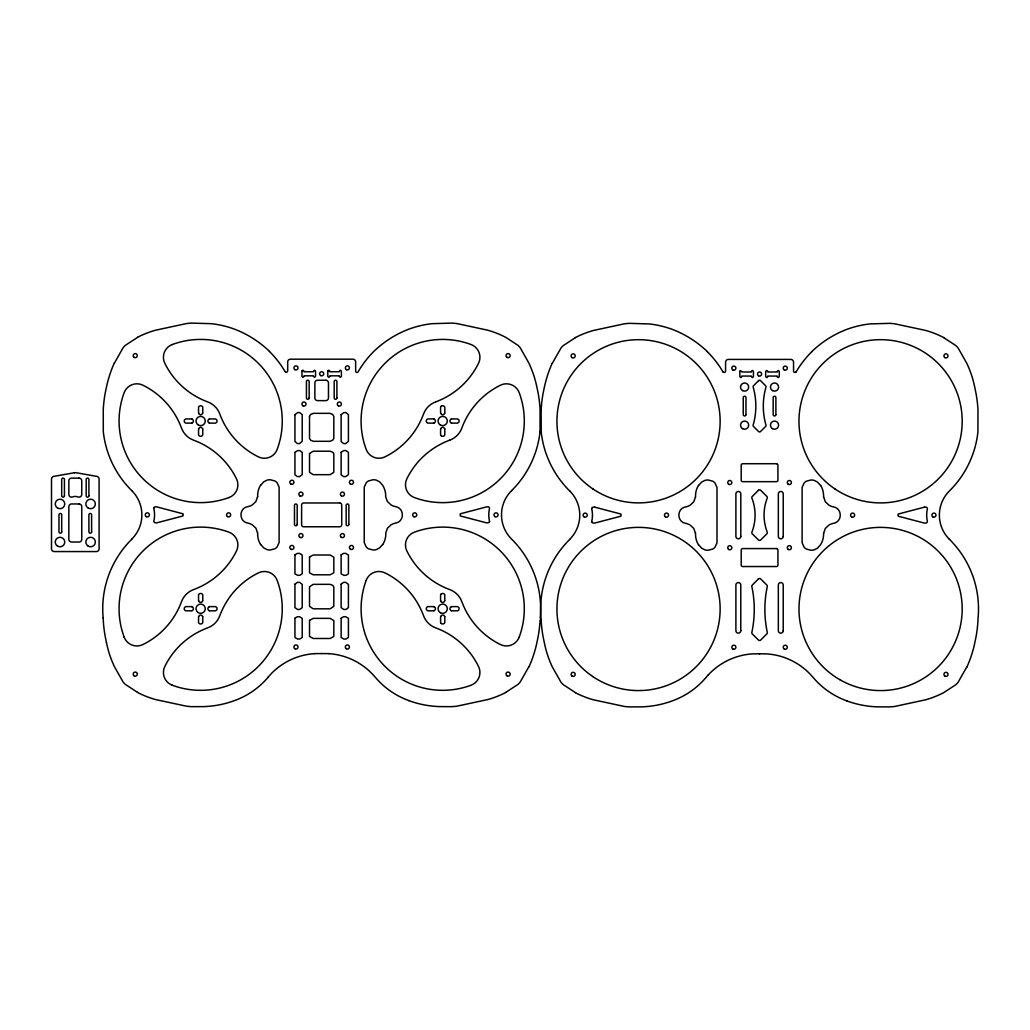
<?xml version="1.0" encoding="UTF-8"?>
<svg xmlns="http://www.w3.org/2000/svg" width="1030" height="1030" viewBox="0 0 1030 1030"><rect width="100%" height="100%" fill="white"/><g stroke="black" fill="none" stroke-linecap="round" stroke-linejoin="round"><path stroke-width="1.5" d="M540.184 618.167L540.196 617.897A97.953 97.953 0 0 0 511.614 539.115A34.145 34.145 0 0 1 511.601 490.615M541.149 409.901L541.214 432.059A97.889 97.889 0 0 0 569.629 490.872M540.093 619.97L540.081 620.099A131.132 131.132 0 0 1 538.227 636.167L536.9 642.63A120.33 120.33 0 0 1 529.047 666.732M257.539 496.846L255.891 501.571L252.311 504.906A13.364 13.364 0 0 1 247.87 506.631C238.715 508.073 238.715 521.669 247.87 523.111A13.364 13.364 0 0 1 252.311 524.849L255.891 528.184L257.539 532.896M695.43 497.104L693.782 501.816L690.203 505.151A13.364 13.364 0 0 1 685.761 506.889C676.607 508.331 676.607 521.927 685.761 523.369A13.364 13.364 0 0 1 690.203 525.094L693.782 528.429L695.43 533.154M823.704 533.154L825.339 528.429L828.918 525.094A13.364 13.364 0 0 1 833.36 523.369C842.527 521.927 842.527 508.331 833.36 506.889A13.364 13.364 0 0 1 828.918 505.151L825.339 501.816L823.704 497.104M540.029 431.802L540.081 409.644A131.132 131.132 0 0 0 538.227 393.589L536.9 387.113A133.694 133.694 0 0 0 534.325 377.096A111.073 111.073 0 0 0 528.892 363.088L520.189 347.689A25.428 25.428 0 0 0 517.974 345.333L505.807 337.377A93.653 93.653 0 0 0 487.744 330.205L456.972 323.575A72.358 72.358 0 0 0 451.835 323.098L431.905 323.69A98.005 98.005 0 0 0 408.936 329.111A104.03 104.03 0 0 0 373.787 351.449A97.889 97.889 0 0 0 358.26 371.611A1.365 1.365 0 0 1 355.646 370.877L355.646 361.891A2.717 2.717 0 0 0 352.93 359.174L290.409 359.174A2.717 2.717 0 0 0 287.692 361.891L287.692 370.877A1.365 1.365 0 0 1 285.156 371.56M591.684 521.631L592.417 522.854L594.477 523.137L620.279 516.378A2.627 2.627 0 0 0 620.948 516.107L621.064 514.227A2.511 2.511 0 0 0 620.279 513.88L594.761 507.172M114.433 363.075L123.149 347.689A25.428 25.428 0 0 1 125.377 345.333L137.544 337.377M552.325 363.32L561.041 347.934A25.428 25.428 0 0 1 563.268 345.591L575.435 337.634M528.905 666.68L520.189 682.066A25.428 25.428 0 0 1 517.974 684.409L505.807 692.366M966.797 666.925L958.08 682.311A25.428 25.428 0 0 1 955.866 684.667L943.699 692.624A93.653 93.653 0 0 1 925.635 699.795L894.864 706.425A72.358 72.358 0 0 1 889.727 706.902L877.805 706.863A97.953 97.953 0 0 1 846.724 700.864M260.693 485.233L263.757 481.821L267.028 480.147A9.193 9.193 0 0 1 270.427 479.787L274.894 480.959A8.111 8.111 0 0 1 277.186 482.916L279.104 487.177L279.104 542.578L277.186 546.84A8.111 8.111 0 0 1 274.894 548.797L270.427 549.956A9.193 9.193 0 0 1 267.028 549.595L263.757 547.921L260.693 544.51M382.658 544.51L379.581 547.921L376.323 549.595A9.193 9.193 0 0 1 372.911 549.956L368.457 548.797A8.111 8.111 0 0 1 366.152 546.84L364.234 542.578L364.234 487.177L366.152 482.916A8.111 8.111 0 0 1 368.457 480.959L372.911 479.787A9.193 9.193 0 0 1 376.323 480.147L379.581 481.821L382.658 485.233A20.214 20.214 0 0 1 385.696 496.846L387.447 501.571L391.027 504.906A13.364 13.364 0 0 0 395.469 506.631C404.635 508.073 404.635 521.669 395.469 523.111A13.364 13.364 0 0 0 391.027 524.849L387.447 528.184L385.812 532.896A20.214 20.214 0 0 1 382.761 544.574M698.585 485.49L701.649 482.079L704.906 480.405A9.193 9.193 0 0 1 708.318 480.044L712.786 481.203A8.111 8.111 0 0 1 715.077 483.16L716.996 487.422L716.996 542.823L715.077 547.085A8.111 8.111 0 0 1 712.786 549.042L708.318 550.213A9.193 9.193 0 0 1 704.919 549.853L701.649 548.179L698.585 544.767M268.045 677.264L270.452 674.521A66.306 66.306 0 0 1 314.395 653.651M705.936 677.521L708.344 674.779M441.201 406.284L440.75 406.837A1.481 1.481 0 0 0 440.583 407.519L440.583 413.133M441.201 593.975L440.75 594.529A1.481 1.481 0 0 0 440.583 595.211L440.583 600.812M924.361 507.172L898.855 513.88A2.511 2.511 0 0 0 898.07 514.215L898.173 516.094A2.627 2.627 0 0 0 898.855 516.378L924.644 523.137L926.717 522.854L927.438 521.631A27.977 27.977 0 0 1 927.438 508.614L927.013 507.597A3.09 3.09 0 0 0 924.386 507.249M314.395 653.638L321.733 653.561M321.618 653.561L328.943 653.638M759.509 653.805L766.835 653.883A66.306 66.306 0 0 1 810.752 674.805L813.198 677.521A79.104 79.104 0 0 0 846.827 700.876M191.966 418.927L185.683 418.94L184.537 419.854A2.639 2.639 0 0 0 184.537 422.21L185.683 423.124L191.966 423.137M209.335 418.927L215.618 418.94L216.764 419.854A2.639 2.639 0 0 1 216.764 422.21L215.618 423.124L209.335 423.137M434.003 418.927L427.733 418.94L426.575 419.854A2.639 2.639 0 0 0 426.587 422.21L427.733 423.124L434.003 423.137M451.385 418.927L457.668 418.94L458.814 419.854A2.639 2.639 0 0 1 458.801 422.21L457.668 423.124L451.385 423.137M191.966 606.606L185.683 606.619L184.537 607.533A2.639 2.639 0 0 0 184.537 609.889L185.683 610.816L191.966 610.829M209.335 606.606L215.618 606.619L216.764 607.533A2.639 2.639 0 0 1 216.764 609.889L215.618 610.816L209.335 610.829M434.003 606.606L427.733 606.619L426.575 607.533A2.639 2.639 0 0 0 426.587 609.889L427.733 610.816L434.003 610.829M451.385 606.606L457.668 606.619L458.814 607.533A2.639 2.639 0 0 1 458.801 609.889L457.668 610.816L451.385 610.829M759.625 653.805L752.286 653.883A66.306 66.306 0 0 0 708.37 674.805M943.699 337.634L955.866 345.591A25.428 25.428 0 0 1 958.08 347.934L966.797 363.32A111.073 111.073 0 0 1 972.256 377.341A133.694 133.694 0 0 1 974.779 387.37L976.092 393.846A131.132 131.132 0 0 1 977.985 409.901L977.921 432.059A97.889 97.889 0 0 1 949.493 490.872A34.145 34.145 0 0 0 949.493 539.385M575.435 692.624L563.268 684.667A25.428 25.428 0 0 1 561.041 682.311L552.325 666.925A111.073 111.073 0 0 1 546.879 652.917A133.694 133.694 0 0 1 544.355 642.875L543.042 636.411A131.132 131.132 0 0 1 541.149 620.356M137.544 692.366L125.377 684.409A25.428 25.428 0 0 1 123.149 682.066L114.433 666.68A111.073 111.073 0 0 1 108.987 652.66A133.694 133.694 0 0 1 106.463 642.63M441.201 435.767L440.75 435.214A1.481 1.481 0 0 1 440.583 434.544L440.583 428.931M441.201 623.459L440.75 622.905A1.481 1.481 0 0 1 440.583 622.223L440.583 616.622M820.55 485.49L817.472 482.079L814.215 480.405A9.193 9.193 0 0 0 810.803 480.044L806.348 481.203A8.111 8.111 0 0 0 804.044 483.16L802.125 487.422L802.125 542.823L804.044 547.085A8.111 8.111 0 0 0 806.348 549.042L810.803 550.213A9.193 9.193 0 0 0 814.215 549.853L817.472 548.179L820.55 544.767A20.214 20.214 0 0 0 823.588 533.154M777.405 376.903L778.358 377.598L779.169 376.774A2.176 2.176 0 0 0 779.285 376.066L779.285 371.985A2.124 2.124 0 0 0 779.118 371.148L778.178 370.465L777.354 371.289A2.176 2.176 0 0 0 777.251 371.985L767.723 371.985A2.124 2.124 0 0 0 767.556 371.148L766.616 370.465L765.792 371.289A2.176 2.176 0 0 0 765.689 371.985L765.689 376.066A2.124 2.124 0 0 0 765.844 376.903L766.796 377.598L767.608 376.774A2.176 2.176 0 0 0 767.723 376.066L777.251 376.066A2.124 2.124 0 0 0 777.405 376.903M106.451 642.63L105.15 636.154A131.132 131.132 0 0 1 103.258 620.099L103.155 617.897M591.671 508.524L592.108 507.597A3.09 3.09 0 0 1 594.735 507.249M541.149 620.356L541.046 618.142A97.863 97.863 0 0 1 569.603 539.54M444.806 413.133L444.806 407.519A1.481 1.481 0 0 0 444.638 406.837L444.188 406.284A2.356 2.356 0 0 0 441.226 406.309M444.806 428.931L444.806 434.544A1.481 1.481 0 0 1 444.638 435.214L444.188 435.767A2.356 2.356 0 0 1 441.226 435.754M444.806 600.812L444.806 595.211A1.481 1.481 0 0 0 444.638 594.529L444.188 593.975A2.356 2.356 0 0 0 441.226 594.001M444.806 616.622L444.806 622.223A1.481 1.481 0 0 1 444.638 622.905L444.188 623.459A2.356 2.356 0 0 1 441.226 623.433M202.756 413.133L202.756 407.519A1.481 1.481 0 0 0 202.588 406.837L202.138 406.284A2.356 2.356 0 0 0 199.176 406.309L198.713 406.837A1.481 1.481 0 0 0 198.545 407.519L198.545 413.133M202.756 428.931L202.756 434.544A1.481 1.481 0 0 1 202.588 435.214L202.138 435.767A2.356 2.356 0 0 1 199.176 435.754L198.713 435.214A1.481 1.481 0 0 1 198.545 434.544L198.545 428.931M202.756 600.812L202.756 595.211A1.481 1.481 0 0 0 202.588 594.529L202.138 593.975A2.356 2.356 0 0 0 199.176 594.001L198.713 594.529A1.481 1.481 0 0 0 198.545 595.211L198.545 600.812M202.756 616.622L202.756 622.223A1.481 1.481 0 0 1 202.588 622.905L202.138 623.459A2.356 2.356 0 0 1 199.176 623.433L198.713 622.905A1.481 1.481 0 0 1 198.545 622.223L198.545 616.622M328.943 653.651A66.306 66.306 0 0 1 372.86 674.547L375.306 677.264A79.104 79.104 0 0 0 408.936 700.632M268.096 677.277A79.104 79.104 0 0 1 234.402 700.632A97.863 97.863 0 0 1 203.438 706.619L191.516 706.657A72.358 72.358 0 0 1 186.366 706.168L155.594 699.563A93.653 93.653 0 0 1 137.505 692.443M103.167 617.987A97.863 97.863 0 0 1 131.711 539.282M131.75 490.615A34.145 34.145 0 0 1 131.75 539.141M131.737 490.628A97.889 97.889 0 0 1 103.309 431.802L103.258 409.644A131.132 131.132 0 0 1 105.112 393.589L106.451 387.113A120.33 120.33 0 0 1 114.304 363.011M269.487 351.513A97.889 97.889 0 0 1 285.078 371.611M137.505 337.299A93.653 93.653 0 0 1 155.594 330.205L186.366 323.575A72.358 72.358 0 0 1 191.516 323.098L211.433 323.69A98.005 98.005 0 0 1 234.402 329.111A104.03 104.03 0 0 1 269.551 351.449M540.029 431.802A97.889 97.889 0 0 1 511.614 490.628M408.833 700.619A97.953 97.953 0 0 0 439.823 706.606L451.835 706.657A72.358 72.358 0 0 0 456.972 706.168L487.757 699.563A93.653 93.653 0 0 0 505.833 692.443M257.655 496.846A20.214 20.214 0 0 1 260.577 485.169M260.577 544.574A20.214 20.214 0 0 1 257.655 532.909M229.008 497.529A81.589 81.589 0 0 1 124.154 392.675A13.596 13.596 0 0 1 142.874 385.194A77.52 77.52 0 0 1 181.499 428.068A20.394 20.394 0 0 0 193.614 440.183A77.52 77.52 0 0 1 236.488 478.808A13.596 13.596 0 0 1 229.008 497.554M519.21 637.068A13.596 13.596 0 0 1 500.477 644.561A77.52 77.52 0 0 1 461.852 601.687A20.394 20.394 0 0 0 449.724 589.572A77.52 77.52 0 0 1 406.863 550.947A13.596 13.596 0 0 1 414.343 532.201A81.589 81.589 0 0 1 519.21 637.068M591.696 508.614A27.977 27.977 0 0 1 591.696 521.631M820.653 485.413A20.214 20.214 0 0 1 823.588 497.091M695.546 497.091A20.214 20.214 0 0 1 698.469 485.413M698.469 544.831A20.214 20.214 0 0 1 695.546 533.154M705.988 677.521A79.104 79.104 0 0 1 672.294 700.876A97.863 97.863 0 0 1 641.33 706.876L629.407 706.902A72.358 72.358 0 0 1 624.257 706.425L593.486 699.821A93.653 93.653 0 0 1 575.397 692.701M569.642 490.859A34.145 34.145 0 0 1 569.642 539.385M707.378 351.771A97.889 97.889 0 0 1 722.97 371.869M541.149 409.901A131.132 131.132 0 0 1 543.003 393.833L544.329 387.37A120.33 120.33 0 0 1 552.183 363.268M575.397 337.557A93.653 93.653 0 0 1 593.486 330.463L624.257 323.832A72.358 72.358 0 0 1 629.407 323.343L649.325 323.948A98.005 98.005 0 0 1 672.294 329.368A104.03 104.03 0 0 1 707.443 351.706M723.047 371.817A1.365 1.365 0 0 0 725.583 371.122L725.583 362.148A2.717 2.717 0 0 1 728.3 359.431L790.821 359.431A2.717 2.717 0 0 1 793.538 362.148L793.538 371.122A1.365 1.365 0 0 0 796.074 371.817M796.151 371.869A97.889 97.889 0 0 1 811.756 351.771M811.679 351.706A104.03 104.03 0 0 1 846.827 329.368A98.005 98.005 0 0 1 869.796 323.935L889.727 323.343A72.358 72.358 0 0 1 894.864 323.832L925.648 330.437A93.653 93.653 0 0 1 943.725 337.557M949.506 539.372A97.953 97.953 0 0 1 978.075 618.142L977.972 620.356A131.132 131.132 0 0 1 976.118 636.411L974.792 642.887A120.33 120.33 0 0 1 966.938 666.989M191.915 419.107A1.983 1.983 0 0 1 191.915 422.957M209.386 422.957A1.983 1.983 0 0 1 209.386 419.107M198.687 428.956A1.996 1.996 0 0 1 202.614 428.956M202.614 413.107A1.996 1.996 0 0 1 198.687 413.107M444.664 413.107A1.996 1.996 0 0 1 440.724 413.107M440.724 428.956A1.996 1.996 0 0 1 444.664 428.956M433.965 419.107A1.983 1.983 0 0 1 433.965 422.957M451.423 422.957A1.983 1.983 0 0 1 451.423 419.107M451.423 610.648A1.983 1.983 0 0 1 451.423 606.786M433.965 606.786A1.983 1.983 0 0 1 433.965 610.648M444.664 600.799A1.996 1.996 0 0 1 440.724 600.799M440.724 616.648A1.996 1.996 0 0 1 444.664 616.648M198.687 616.648A1.996 1.996 0 0 1 202.614 616.648M202.614 600.799A1.996 1.996 0 0 1 198.687 600.799M209.386 610.648A1.983 1.983 0 0 1 209.386 606.786M191.915 606.786A1.983 1.983 0 0 1 191.915 610.648M153.779 508.099L153.792 508.369A27.977 27.977 0 0 1 153.805 521.386L154.526 522.596L156.586 522.892L182.387 516.12A2.627 2.627 0 0 0 183.057 515.85L183.173 513.97A2.511 2.511 0 0 0 182.387 513.635L156.869 506.915A3.09 3.09 0 0 0 154.204 507.314L153.779 508.099M489.572 521.566L488.709 522.661L486.611 522.867L460.964 516.12A2.627 2.627 0 0 1 460.281 515.85L460.178 513.97A2.511 2.511 0 0 1 460.964 513.635L486.469 506.915A3.09 3.09 0 0 1 489.147 507.314L489.546 508.369A27.977 27.977 0 0 0 489.546 521.386L489.572 521.566M294.941 414.678L294.941 441.51L297.232 443.467A5.575 5.575 0 0 0 299.576 443.544L302.215 441.304L302.202 414.678L299.91 412.721A5.575 5.575 0 0 0 297.567 412.657L294.941 414.678M309.528 416.159L309.528 438.471L310.597 440.158L313.043 441.175A7.468 7.468 0 0 0 314.382 441.304L328.969 441.304A7.468 7.468 0 0 0 330.308 441.175L332.742 440.158L333.81 438.471L333.836 416.442L332.742 414.485L330.308 413.455A7.468 7.468 0 0 0 328.969 413.339L314.382 413.339A7.468 7.468 0 0 0 313.043 413.455L310.597 414.485L309.528 416.159M341.136 414.678L341.136 441.51L343.428 443.467A5.575 5.575 0 0 0 345.784 443.544L348.423 441.304L348.41 414.678L346.119 412.721A5.575 5.575 0 0 0 343.775 412.657L341.136 414.678M294.941 584.165L294.941 607.649L297.567 609.425A6.335 6.335 0 0 0 299.91 609.361L302.202 607.649L302.215 584.345L299.576 582.388A6.335 6.335 0 0 0 297.232 582.452L294.941 584.165M309.528 586.817L309.528 606.348L313.043 608.717A8.498 8.498 0 0 0 314.382 608.82L328.969 608.82A8.498 8.498 0 0 0 330.308 608.717L333.81 606.348L333.836 587.061L332.742 585.349L330.308 584.448A8.498 8.498 0 0 0 328.969 584.345L314.382 584.345A8.498 8.498 0 0 0 313.043 584.448L309.528 586.817M341.136 584.165L341.136 607.649L343.775 609.425A6.335 6.335 0 0 0 346.119 609.361L348.41 607.649L348.423 584.345L345.784 582.388A6.335 6.335 0 0 0 343.428 582.452L341.136 584.165M294.941 452.325L294.941 474.856L297.232 476.491A6.605 6.605 0 0 0 299.576 476.555L302.215 474.676L302.202 452.325L299.91 450.689A6.605 6.605 0 0 0 297.567 450.625L294.941 452.325M309.528 453.573L309.528 472.307L313.043 474.573A8.858 8.858 0 0 0 314.382 474.676L328.969 474.676A8.858 8.858 0 0 0 330.308 474.573L333.81 472.307L333.836 453.805L332.742 452.17L330.308 451.295A8.858 8.858 0 0 0 328.969 451.204L314.382 451.204A8.858 8.858 0 0 0 313.043 451.295L309.528 453.573M341.136 452.325L341.136 474.856L343.428 476.491A6.605 6.605 0 0 0 345.784 476.555L348.423 474.676L348.41 452.325L346.119 450.689A6.605 6.605 0 0 0 343.775 450.625L341.136 452.325M294.941 618.206L294.941 637.519L297.567 638.986A7.674 7.674 0 0 0 299.91 638.935L302.202 637.519L302.215 618.361L299.576 616.751A7.674 7.674 0 0 0 297.232 616.803L294.941 618.206M309.528 620.395L309.528 636.45L313.043 638.407A10.3 10.3 0 0 0 314.382 638.484L328.969 638.497A10.3 10.3 0 0 0 330.308 638.407L333.81 636.45L333.836 620.601L330.308 618.451A10.3 10.3 0 0 0 328.969 618.361L314.382 618.361A10.3 10.3 0 0 0 313.043 618.438L309.528 620.395M341.136 618.206L341.136 637.519L343.775 638.986A7.674 7.674 0 0 0 346.119 638.935L348.41 637.519L348.423 618.361L345.784 616.751A7.674 7.674 0 0 0 343.428 616.803L341.136 618.206M294.941 554.848L294.941 573.852L297.567 575.281A7.802 7.802 0 0 0 299.91 575.229L302.202 573.852L302.215 555.003L299.576 553.419A7.802 7.802 0 0 0 297.232 553.471L294.941 554.848M309.528 556.998L309.528 572.796L313.043 574.714A10.467 10.467 0 0 0 314.382 574.792L328.969 574.804A10.467 10.467 0 0 0 330.308 574.714L333.81 572.796L333.836 557.204L330.308 555.093A10.467 10.467 0 0 0 328.969 555.003L314.382 555.003A10.467 10.467 0 0 0 313.043 555.093L309.528 556.998M341.136 554.848L341.136 573.852L343.775 575.281A7.802 7.802 0 0 0 346.119 575.229L348.41 573.852L348.423 555.003L345.784 553.419A7.802 7.802 0 0 0 343.428 553.471L341.136 554.848M327.965 370.903L327.901 371.032A2.176 2.176 0 0 0 327.798 371.74L327.798 375.821A2.124 2.124 0 0 0 327.952 376.658L328.905 377.341L329.716 376.517A2.176 2.176 0 0 0 329.832 375.821L339.359 375.821A2.124 2.124 0 0 0 339.514 376.658L340.466 377.341L341.278 376.517A2.176 2.176 0 0 0 341.394 375.821L341.394 371.74A2.124 2.124 0 0 0 341.226 370.903L340.286 370.208L339.462 371.032A2.176 2.176 0 0 0 339.359 371.74L329.832 371.74A2.124 2.124 0 0 0 329.664 370.903L328.815 370.208L327.965 370.903M302.176 370.774L302.112 370.903A2.124 2.124 0 0 0 301.957 371.74L301.957 375.821A2.176 2.176 0 0 0 302.06 376.517L302.884 377.341L303.824 376.658A2.124 2.124 0 0 0 303.992 375.821L313.506 375.821A2.176 2.176 0 0 0 313.622 376.517L314.446 377.341L315.386 376.658A2.124 2.124 0 0 0 315.553 375.821L315.553 371.74A2.176 2.176 0 0 0 315.438 371.032L314.626 370.208L313.674 370.903A2.124 2.124 0 0 0 313.519 371.74L303.992 371.74A2.176 2.176 0 0 0 303.876 371.032L303.065 370.208L302.176 370.774M740.068 371.019L740.004 371.148A2.124 2.124 0 0 0 739.849 371.985L739.849 376.066A2.176 2.176 0 0 0 739.952 376.774L740.776 377.598L741.716 376.903A2.124 2.124 0 0 0 741.883 376.066L751.398 376.066A2.176 2.176 0 0 0 751.514 376.774L752.338 377.598L753.278 376.903A2.124 2.124 0 0 0 753.445 376.066L753.445 371.985A2.176 2.176 0 0 0 753.329 371.289L752.428 370.452L751.565 371.148A2.124 2.124 0 0 0 751.411 371.985L741.883 371.985A2.176 2.176 0 0 0 741.767 371.289L740.145 370.903M758.608 380.649L753.497 385.761A1.365 1.365 0 0 0 753.162 387.087A69.049 69.049 0 0 1 753.162 425.107A1.365 1.365 0 0 0 753.497 426.446L758.608 431.544A1.365 1.365 0 0 0 760.526 431.544L765.625 426.446A1.365 1.365 0 0 0 765.972 425.107A69.049 69.049 0 0 1 765.972 387.087A1.365 1.365 0 0 0 765.625 385.761L760.526 380.649A1.365 1.365 0 0 0 758.608 380.649M758.415 490.306L752.299 496.421A1.635 1.635 0 0 0 751.926 498.172A47.148 47.148 0 0 1 751.926 532.085A1.635 1.635 0 0 0 752.299 533.823L758.415 539.939A1.635 1.635 0 0 0 760.719 539.939L766.848 533.823A1.635 1.635 0 0 0 767.208 532.085A47.148 47.148 0 0 1 767.208 498.172A1.635 1.635 0 0 0 766.848 496.421L760.719 490.306A1.635 1.635 0 0 0 758.415 490.306M758.415 578.963L752.286 585.079A1.635 1.635 0 0 0 751.849 586.572A110.068 110.068 0 0 1 751.849 632.407A1.635 1.635 0 0 0 752.286 633.901L758.415 640.029A1.635 1.635 0 0 0 760.719 640.029L766.835 633.901A1.635 1.635 0 0 0 767.286 632.407A110.068 110.068 0 0 1 767.286 586.572A1.635 1.635 0 0 0 766.835 585.079L760.719 578.963A1.635 1.635 0 0 0 758.415 578.963M74.353 472.757L53.753 476.388A2.717 2.717 0 0 0 51.5 479.066L51.5 548.836A2.717 2.717 0 0 0 54.217 551.565L96.382 551.565A2.717 2.717 0 0 0 99.099 548.836L99.099 479.066A2.717 2.717 0 0 0 96.859 476.388L76.246 472.757A5.446 5.446 0 0 0 74.353 472.757M325.75 380.237L317.588 380.237A2.717 2.717 0 0 0 314.871 382.954L314.871 397.915A2.717 2.717 0 0 0 317.588 400.631L325.75 400.631A2.717 2.717 0 0 0 328.467 397.915L328.467 382.954A2.717 2.717 0 0 0 325.75 380.237M776.44 463.719L742.694 463.719A1.494 1.494 0 0 0 741.201 465.212L741.201 480.173A1.494 1.494 0 0 0 742.694 481.667L776.44 481.667A1.494 1.494 0 0 0 777.933 480.173L777.933 465.212A1.494 1.494 0 0 0 776.44 463.719M79.04 478.113L71.559 478.113A2.717 2.717 0 0 0 68.843 480.83L68.843 494.439A2.717 2.717 0 0 0 72.551 496.962A7.493 7.493 0 0 1 78.048 496.962A2.717 2.717 0 0 0 81.756 494.439L81.756 480.83A2.717 2.717 0 0 0 79.04 478.113M339.694 502.975L303.657 502.975A2.034 2.034 0 0 0 301.61 505.009L301.61 524.734A2.034 2.034 0 0 0 303.657 526.781L339.694 526.781A2.034 2.034 0 0 0 341.728 524.734L341.728 505.009A2.034 2.034 0 0 0 339.694 502.975M79.04 503.953L71.559 503.953A2.717 2.717 0 0 0 68.843 506.683L68.843 539.321A2.717 2.717 0 0 0 71.559 542.038L79.04 542.038A2.717 2.717 0 0 0 81.756 539.321L81.756 506.683A2.717 2.717 0 0 0 79.04 503.953M776.44 548.578L742.694 548.578A1.494 1.494 0 0 0 741.201 550.072L741.201 565.045A1.494 1.494 0 0 0 742.694 566.539L776.44 566.539A1.494 1.494 0 0 0 777.933 565.045L777.933 550.072A1.494 1.494 0 0 0 776.44 548.578M783.238 536.347L783.238 493.911A2.446 2.446 0 0 0 780.779 491.465A2.446 2.446 0 0 0 778.332 493.911L778.332 536.347A2.446 2.446 0 0 0 780.779 538.793A2.446 2.446 0 0 0 783.238 536.347M783.225 630.708L783.225 585.014A2.446 2.446 0 0 0 780.779 582.568A2.446 2.446 0 0 0 778.332 585.014L778.332 630.708A2.446 2.446 0 0 0 780.779 633.154A2.446 2.446 0 0 0 783.225 630.708M775.886 414.601L775.886 397.593A1.365 1.365 0 0 0 774.521 396.241A1.365 1.365 0 0 0 773.17 397.593L773.17 414.601A1.365 1.365 0 0 0 774.521 415.953A1.365 1.365 0 0 0 775.886 414.601M745.965 414.601L745.965 397.593A1.365 1.365 0 0 0 744.6 396.241A1.365 1.365 0 0 0 743.248 397.593L743.248 414.601A1.365 1.365 0 0 0 744.6 415.953A1.365 1.365 0 0 0 745.965 414.601M740.802 536.347L740.802 493.911A2.446 2.446 0 0 0 738.356 491.465A2.446 2.446 0 0 0 735.896 493.911L735.896 536.347A2.446 2.446 0 0 0 738.356 538.793A2.446 2.446 0 0 0 740.802 536.347M740.789 630.708L740.789 585.014A2.446 2.446 0 0 0 738.343 582.568A2.446 2.446 0 0 0 735.896 585.014L735.896 630.708A2.446 2.446 0 0 0 738.343 633.154A2.446 2.446 0 0 0 740.789 630.708M348.874 524.399L348.874 505.357A1.365 1.365 0 0 0 347.509 503.992A1.365 1.365 0 0 0 346.157 505.357L346.157 524.399A1.365 1.365 0 0 0 347.509 525.751A1.365 1.365 0 0 0 348.874 524.399M336.9 397.915L336.9 381.602A1.365 1.365 0 0 0 335.548 380.237A1.365 1.365 0 0 0 334.184 381.602L334.184 397.915A1.365 1.365 0 0 0 335.548 399.28A1.365 1.365 0 0 0 336.9 397.915M309.155 397.915L309.155 381.602A1.365 1.365 0 0 0 307.803 380.237A1.365 1.365 0 0 0 306.438 381.602L306.438 397.915A1.365 1.365 0 0 0 307.803 399.28A1.365 1.365 0 0 0 309.155 397.915M297.194 524.399L297.194 505.357A1.365 1.365 0 0 0 295.829 503.992A1.365 1.365 0 0 0 294.477 505.357L294.477 524.399A1.365 1.365 0 0 0 295.829 525.751A1.365 1.365 0 0 0 297.194 524.399M91.618 531.841L91.618 514.833A1.365 1.365 0 0 0 90.267 513.481A1.365 1.365 0 0 0 88.902 514.833L88.902 531.841A1.365 1.365 0 0 0 90.267 533.192A1.365 1.365 0 0 0 91.618 531.841M88.902 495.791L88.902 479.478A1.365 1.365 0 0 0 87.537 478.113A1.365 1.365 0 0 0 86.185 479.478L86.185 495.791A1.365 1.365 0 0 0 87.537 497.155A1.365 1.365 0 0 0 88.902 495.791M64.427 495.791L64.427 479.478A1.365 1.365 0 0 0 63.062 478.113A1.365 1.365 0 0 0 61.697 479.478L61.697 495.791A1.365 1.365 0 0 0 63.062 497.155A1.365 1.365 0 0 0 64.427 495.791M61.697 531.841L61.697 514.833A1.365 1.365 0 0 0 60.345 513.481A1.365 1.365 0 0 0 58.98 514.833L58.98 531.841A1.365 1.365 0 0 0 60.345 533.192A1.365 1.365 0 0 0 61.697 531.841M346.235 648.681A2.034 2.034 0 0 0 349.415 647.136A2.034 2.034 0 0 0 346.492 645.153A2.034 2.034 0 0 0 346.235 648.681M294.825 648.681A2.034 2.034 0 0 0 298.005 647.136A2.034 2.034 0 0 0 295.082 645.153A2.034 2.034 0 0 0 294.825 648.681M346.363 369.654A2.034 2.034 0 0 0 349.415 367.89A2.034 2.034 0 0 0 346.363 366.126A2.034 2.034 0 0 0 346.363 369.654M294.953 369.654A2.034 2.034 0 0 0 298.005 367.89A2.034 2.034 0 0 0 294.953 366.126A2.034 2.034 0 0 0 294.953 369.654M227.424 516.532A2.034 2.034 0 0 0 230.656 515.077A2.034 2.034 0 0 0 227.785 513.017A2.034 2.034 0 0 0 227.424 516.532M320.652 375.538A2.034 2.034 0 0 0 323.716 373.774A2.034 2.034 0 0 0 320.652 372.01A2.034 2.034 0 0 0 320.652 375.538M302.975 405.807A2.034 2.034 0 0 0 306.026 404.043A2.034 2.034 0 0 0 302.975 402.279A2.034 2.034 0 0 0 302.975 405.807M338.329 405.807A2.034 2.034 0 0 0 341.394 404.043A2.034 2.034 0 0 0 338.329 402.279A2.034 2.034 0 0 0 338.329 405.807M350.432 549.235A2.034 2.034 0 0 0 353.496 547.471A2.034 2.034 0 0 0 350.432 545.707A2.034 2.034 0 0 0 350.432 549.235M290.743 549.157A2.034 2.034 0 0 0 293.923 547.612A2.034 2.034 0 0 0 291.001 545.63A2.034 2.034 0 0 0 290.743 549.157M290.872 484.048A2.034 2.034 0 0 0 293.923 482.285A2.034 2.034 0 0 0 290.872 480.508A2.034 2.034 0 0 0 290.872 484.048M350.432 484.048A2.034 2.034 0 0 0 353.496 482.285A2.034 2.034 0 0 0 350.432 480.508A2.034 2.034 0 0 0 350.432 484.048M299.91 537.377A2.034 2.034 0 0 0 302.975 535.613A2.034 2.034 0 0 0 299.91 533.849A2.034 2.034 0 0 0 299.91 537.377M341.394 537.377A2.034 2.034 0 0 0 344.458 535.613A2.034 2.034 0 0 0 341.394 533.849A2.034 2.034 0 0 0 341.394 537.377M299.91 495.894A2.034 2.034 0 0 0 302.975 494.13A2.034 2.034 0 0 0 299.91 492.366A2.034 2.034 0 0 0 299.91 495.894M341.394 495.894A2.034 2.034 0 0 0 344.458 494.13A2.034 2.034 0 0 0 341.394 492.366A2.034 2.034 0 0 0 341.394 495.894M495.018 516.635A2.034 2.034 0 0 0 498.082 514.871A2.034 2.034 0 0 0 495.018 513.107A2.034 2.034 0 0 0 495.018 516.635M507.069 675.886A2.034 2.034 0 0 0 510.133 674.109A2.034 2.034 0 0 0 507.069 672.345A2.034 2.034 0 0 0 507.069 675.886M506.902 357.294A2.034 2.034 0 0 0 510.12 355.839A2.034 2.034 0 0 0 507.262 353.766A2.034 2.034 0 0 0 506.902 357.294M413.7 516.635A2.034 2.034 0 0 0 416.764 514.871A2.034 2.034 0 0 0 413.7 513.107A2.034 2.034 0 0 0 413.7 516.635M839.785 679.646A81.602 81.602 0 0 0 962.187 608.975A81.602 81.602 0 0 0 839.785 538.304A81.602 81.602 0 0 0 839.785 679.646M834.931 488.928A81.602 81.602 0 0 0 961.994 426.999A81.602 81.602 0 0 0 844.832 347.921A81.602 81.602 0 0 0 834.931 488.928M592.804 488.864A81.602 81.602 0 0 0 719.931 427.102A81.602 81.602 0 0 0 602.885 347.882A81.602 81.602 0 0 0 592.804 488.864M592.804 676.556A81.602 81.602 0 0 0 719.931 614.794A81.602 81.602 0 0 0 602.885 535.574A81.602 81.602 0 0 0 592.804 676.556M851.591 516.893A2.034 2.034 0 0 0 854.655 515.129A2.034 2.034 0 0 0 851.591 513.365A2.034 2.034 0 0 0 851.591 516.893M944.78 357.539A2.034 2.034 0 0 0 948.012 356.097A2.034 2.034 0 0 0 945.154 354.024A2.034 2.034 0 0 0 944.78 357.539M944.961 676.131A2.034 2.034 0 0 0 948.025 674.367A2.034 2.034 0 0 0 944.961 672.603A2.034 2.034 0 0 0 944.961 676.131M932.91 516.893A2.034 2.034 0 0 0 935.974 515.129A2.034 2.034 0 0 0 932.91 513.365A2.034 2.034 0 0 0 932.91 516.893M788.323 484.293A2.034 2.034 0 0 0 791.388 482.529A2.034 2.034 0 0 0 788.323 480.765A2.034 2.034 0 0 0 788.323 484.293M728.764 484.293A2.034 2.034 0 0 0 731.815 482.529A2.034 2.034 0 0 0 728.764 480.765A2.034 2.034 0 0 0 728.764 484.293M728.635 549.415A2.034 2.034 0 0 0 731.815 547.87A2.034 2.034 0 0 0 728.892 545.887A2.034 2.034 0 0 0 728.635 549.415M788.208 549.415A2.034 2.034 0 0 0 791.388 547.87A2.034 2.034 0 0 0 788.452 545.887A2.034 2.034 0 0 0 788.208 549.415M758.543 375.796A2.034 2.034 0 0 0 761.608 374.032A2.034 2.034 0 0 0 758.543 372.268A2.034 2.034 0 0 0 758.543 375.796M584.01 516.777A2.034 2.034 0 0 0 587.229 515.335A2.034 2.034 0 0 0 584.37 513.262A2.034 2.034 0 0 0 584.01 516.777M572.126 676.131A2.034 2.034 0 0 0 575.191 674.367A2.034 2.034 0 0 0 572.126 672.603A2.034 2.034 0 0 0 572.126 676.131M571.946 357.539A2.034 2.034 0 0 0 575.178 356.097A2.034 2.034 0 0 0 572.307 354.024A2.034 2.034 0 0 0 571.946 357.539M665.316 516.777A2.034 2.034 0 0 0 668.547 515.335A2.034 2.034 0 0 0 665.676 513.262A2.034 2.034 0 0 0 665.316 516.777M732.845 369.912A2.034 2.034 0 0 0 735.896 368.135A2.034 2.034 0 0 0 732.845 366.371A2.034 2.034 0 0 0 732.845 369.912M784.255 369.912A2.034 2.034 0 0 0 787.306 368.135A2.034 2.034 0 0 0 784.255 366.371A2.034 2.034 0 0 0 784.255 369.912M732.845 649.003A2.034 2.034 0 0 0 735.896 647.239A2.034 2.034 0 0 0 732.845 645.475A2.034 2.034 0 0 0 732.845 649.003M784.255 649.003A2.034 2.034 0 0 0 787.306 647.239A2.034 2.034 0 0 0 784.255 645.475A2.034 2.034 0 0 0 784.255 649.003M772.487 428.673A4.081 4.081 0 0 0 778.603 425.132A4.081 4.081 0 0 0 772.487 421.605A4.081 4.081 0 0 0 772.487 428.673M772.487 390.589A4.081 4.081 0 0 0 778.603 387.061A4.081 4.081 0 0 0 772.487 383.521A4.081 4.081 0 0 0 772.487 390.589M742.566 428.673A4.081 4.081 0 0 0 748.681 425.132A4.081 4.081 0 0 0 742.566 421.605A4.081 4.081 0 0 0 742.566 428.673M742.566 390.589A4.081 4.081 0 0 0 748.681 387.061A4.081 4.081 0 0 0 742.566 383.521A4.081 4.081 0 0 0 742.566 390.589M198.339 425.03A4.622 4.622 0 0 0 205.279 421.025A4.622 4.622 0 0 0 198.339 417.021A4.622 4.622 0 0 0 198.339 425.03M440.377 425.03A4.622 4.622 0 0 0 447.316 421.025A4.622 4.622 0 0 0 440.377 417.021A4.622 4.622 0 0 0 440.377 425.03M440.377 612.721A4.622 4.622 0 0 0 447.316 608.717A4.622 4.622 0 0 0 440.377 604.713A4.622 4.622 0 0 0 440.377 612.721M197.94 612.464A4.622 4.622 0 0 0 205.253 609.194A4.622 4.622 0 0 0 198.764 604.494A4.622 4.622 0 0 0 197.94 612.464M134.055 357.294A2.034 2.034 0 0 0 137.286 355.839A2.034 2.034 0 0 0 134.415 353.766A2.034 2.034 0 0 0 134.055 357.294M134.235 675.886A2.034 2.034 0 0 0 137.299 674.109A2.034 2.034 0 0 0 134.235 672.345A2.034 2.034 0 0 0 134.235 675.886M146.286 516.635A2.034 2.034 0 0 0 149.35 514.871A2.034 2.034 0 0 0 146.286 513.107A2.034 2.034 0 0 0 146.286 516.635M449.724 440.183A20.394 20.394 0 0 0 461.839 428.068A77.52 77.52 0 0 1 500.477 385.194A13.596 13.596 0 0 1 519.21 392.675A81.589 81.589 0 0 1 414.343 497.542A13.596 13.596 0 0 1 406.863 478.808A77.52 77.52 0 0 1 449.724 440.183M435.664 401.88A20.394 20.394 0 0 0 423.549 413.996A77.52 77.52 0 0 1 384.924 456.869A13.596 13.596 0 0 1 366.178 449.389A81.589 81.589 0 0 1 471.058 344.522A13.596 13.596 0 0 1 478.538 363.255A77.52 77.52 0 0 1 435.664 401.88M172.293 344.509A13.596 13.596 0 0 0 164.813 363.255A77.52 77.52 0 0 0 207.687 401.88A20.394 20.394 0 0 1 219.802 413.996A77.52 77.52 0 0 0 258.427 456.869A13.596 13.596 0 0 0 277.173 449.389A81.589 81.589 0 0 0 172.293 344.522M124.128 637.068A13.596 13.596 0 0 0 142.874 644.561A77.52 77.52 0 0 0 181.499 601.687A20.394 20.394 0 0 1 193.614 589.572A77.52 77.52 0 0 0 236.488 550.947A13.596 13.596 0 0 0 229.008 532.201A81.589 81.589 0 0 0 124.154 637.081M172.293 685.233A81.589 81.589 0 0 0 277.16 580.366A13.596 13.596 0 0 0 258.427 572.873A77.52 77.52 0 0 0 219.802 615.747A20.394 20.394 0 0 1 207.687 627.862A77.52 77.52 0 0 0 164.813 666.487A13.596 13.596 0 0 0 172.293 685.233M366.191 580.354A81.589 81.589 0 0 0 471.058 685.22A13.596 13.596 0 0 0 478.538 666.487A77.52 77.52 0 0 0 435.664 627.862A20.394 20.394 0 0 1 423.549 615.747A77.52 77.52 0 0 0 384.924 572.873A13.596 13.596 0 0 0 366.178 580.366M57.616 508.073A4.764 4.764 0 0 0 64.761 503.953A4.764 4.764 0 0 0 57.616 499.833A4.764 4.764 0 0 0 57.616 508.073M57.616 546.158A4.764 4.764 0 0 0 64.761 542.038A4.764 4.764 0 0 0 57.616 537.918A4.764 4.764 0 0 0 57.616 546.158M88.219 546.158A4.764 4.764 0 0 0 95.365 542.038A4.764 4.764 0 0 0 88.219 537.918A4.764 4.764 0 0 0 88.219 546.158M88.219 508.073A4.764 4.764 0 0 0 95.365 503.953A4.764 4.764 0 0 0 88.219 499.833A4.764 4.764 0 0 0 88.219 508.073"/></g></svg>
